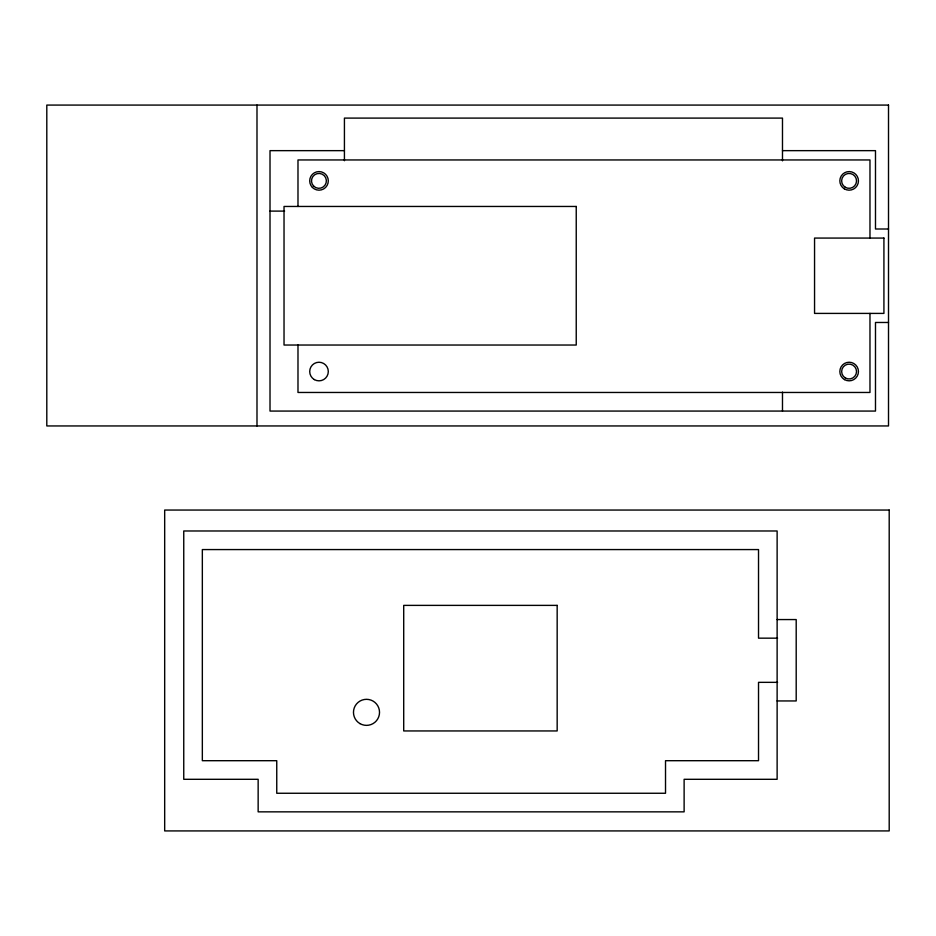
<?xml version="1.0" encoding="UTF-8"?>
<svg xmlns="http://www.w3.org/2000/svg" width="936" height="936" viewBox="0 0 936 936"><rect width="100%" height="100%" fill="white"/><g stroke="black" fill="none" stroke-linecap="round" stroke-linejoin="round"><path stroke-width="1.4" d="M777.126 700.947L777.126 530.981L183.749 530.981L183.749 779.302L258.149 779.302L258.149 811.851L684.122 811.851L684.122 779.302L777.126 779.302L777.126 700.947L796.197 700.947L796.197 619.562L777.126 619.562M344.425 150.649L270.013 150.649L270.013 411.068L875.488 411.068L875.488 322.475L888.51 322.475M782.484 150.649L875.488 150.649L875.488 229.004L888.51 229.004M270.013 211.103L284.602 211.103M777.594 638.165L758.523 638.165L758.523 549.572L202.34 549.572L202.34 760.699L276.752 760.699L276.752 793.26L665.519 793.26L665.519 760.699L758.523 760.699L758.523 682.344L777.594 682.344M869.977 238.072L869.977 159.951L297.987 159.951L297.987 206.458M869.977 313.408L869.977 392.465L297.987 392.465L297.987 345.033M782.484 160.828L782.484 118.1L344.425 118.1L344.425 160.723M782.484 392.125L782.484 411.068M256.99 105.078L256.99 425.95M888.51 105.078L46.8 105.078L46.8 425.95L888.51 425.95L888.51 105.078M576.237 206.458L284.029 206.458L284.029 345.033L576.237 345.033L576.237 206.458M883.923 238.072L814.554 238.072L814.554 313.408L883.923 313.408L883.923 238.072M889.2 510.05L164.677 510.05L164.677 830.922L889.2 830.922L889.2 510.05M557.166 605.381L403.709 605.381L403.709 730.946L557.166 730.946L557.166 605.381M845.243 187.258A7.441 7.441 0 0 0 856.522 181.011A7.441 7.441 0 0 0 845.465 174.365A7.441 7.441 0 0 0 845.243 187.258M359.986 723.622A13.022 13.022 0 0 0 379.525 712.343A13.022 13.022 0 0 0 359.986 701.064A13.022 13.022 0 0 0 359.986 723.622M313.677 186.135A7.441 7.441 0 0 0 326.126 182.801A7.441 7.441 0 0 0 317.011 173.686A7.441 7.441 0 0 0 313.677 186.135M845.36 377.98A7.441 7.441 0 0 0 856.522 371.545A7.441 7.441 0 0 0 845.36 365.099A7.441 7.441 0 0 0 845.36 377.98M312.425 187.457A9.301 9.301 0 0 0 327.986 183.28A9.301 9.301 0 0 0 316.59 171.896A9.301 9.301 0 0 0 312.425 187.457M844.494 379.595A9.301 9.301 0 0 0 858.441 371.545A9.301 9.301 0 0 0 844.494 363.484A9.301 9.301 0 0 0 844.494 379.595M314.356 379.595A9.301 9.301 0 0 0 328.302 371.545A9.301 9.301 0 0 0 314.356 363.484A9.301 9.301 0 0 0 314.356 379.595M844.354 188.85A9.301 9.301 0 0 0 858.441 181.034A9.301 9.301 0 0 0 844.635 172.739A9.301 9.301 0 0 0 844.354 188.85"/></g></svg>
